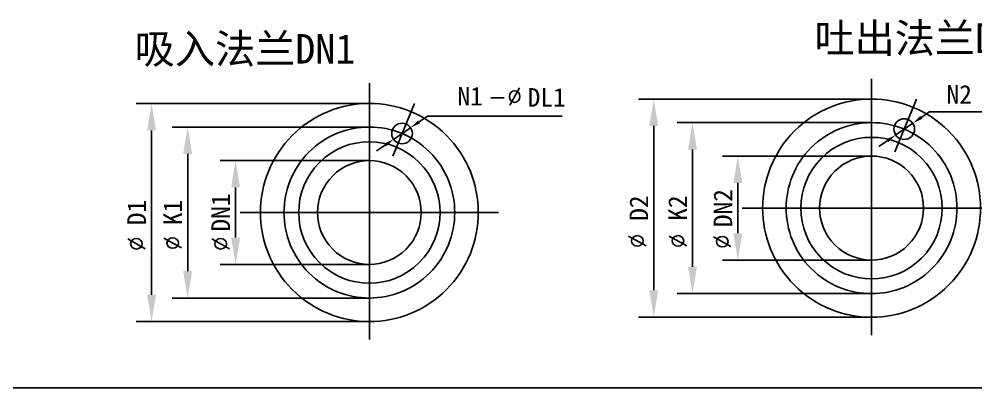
# Model space of a CAD drawing. Extents: x 1620 to 2878, y -792 to 791.
# Drawn here: x 2225.3 to 2389.7, y -792 to -728.7 of the extents above; entities that cross this region are included whole.
import ezdxf
from ezdxf.enums import TextEntityAlignment as Align

# ---------------------------------------------------------------- set-up
doc = ezdxf.new("R2010")
doc.units = 0
doc.header["$MEASUREMENT"] = 0
doc.linetypes.add('CENTERX2', pattern=[4, 2.5, -0.5, 0.5, -0.5])
doc.layers.get('0').update_dxf_attribs({"linetype": 'CONTINUOUS'})
doc.layers.get('DEFPOINTS').update_dxf_attribs({"linetype": 'CONTINUOUS'})
for name, color, linetype in [('1', 7, 'CONTINUOUS'), ('4', 4, 'CENTERX2'), ('8', 20, 'CONTINUOUS')]:
    doc.layers.add(name, color=color, linetype=linetype)
doc.styles.add('HZTXT', font='txt.shx', dxfattribs={"bigfont": 'hztxt.shx'})
doc.styles.get("Standard").update_dxf_attribs({"font": 'SimSun.ttf', "width": 0.6})

msp = doc.modelspace()

# ---------------------------------------------------------------- linework, layer by layer
at = {"color": 1, "linetype": 'ByBlock'}
for p, q in [((2371.77367, -742.40372), (2331.7074, -742.40372)), ((2285.47808, -743.16011), (2245.41181, -743.16011)), ((2380.3132, -745.56976), (2381.77522, -744.57028)), ((2295.47962, -745.32668), (2294.01761, -746.32616)), ((2318.58696, -745.32668), (2295.47962, -745.32668)), ((2248.05181, -747.78011), (2248.05181, -775.98411)), ((2285.47808, -747.20811), (2251.61601, -747.20811)), ((2289.63156, -749.32458), (2292.55559, -747.32563)), ((2334.3474, -747.02372), (2334.3474, -775.22772)), ((2371.77367, -746.45172), (2338.36603, -746.45172)), ((2375.92716, -748.56818), (2378.85119, -746.56923)), ((2374.46514, -749.56766), (2373.00312, -750.56714)), ((2288.16955, -750.32406), (2286.70753, -751.32353)), ((2341.00603, -751.07172), (2341.00603, -771.17972)), ((2254.25601, -751.82811), (2254.25601, -771.93611)), ((2285.47808, -752.96777), (2259.85552, -752.96777)), ((2371.77367, -752.19554), (2346.15111, -752.19554)), ((2262.49552, -757.58777), (2262.49552, -766.17646)), ((2348.79111, -756.81554), (2348.79111, -765.43589)), ((2285.47808, -770.79646), (2259.85552, -770.79646)), ((2371.77367, -770.05589), (2346.15111, -770.05589)), ((2371.77367, -775.79972), (2338.36603, -775.79972)), ((2285.47808, -776.55611), (2251.61601, -776.55611)), ((2285.47808, -780.60411), (2245.41181, -780.60411)), ((2371.77367, -779.84772), (2331.7074, -779.84772))]:
    msp.add_line(p, q, dxfattribs=at)
msp.add_line((2215.31876, -791.97458), (2512.31876, -791.97458))
for points in [[(2333.5774, -747.02372), (2335.1174, -747.02372), (2334.3474, -742.40372)], [(2247.28181, -747.78011), (2248.82181, -747.78011), (2248.05181, -743.16011)], [(2293.85103, -746.08249), (2294.18419, -746.56982), (2292.55559, -747.32563)], [(2380.14662, -745.32609), (2380.47978, -745.81343), (2378.85119, -746.56923)], [(2253.48601, -751.82811), (2255.02601, -751.82811), (2254.25601, -747.20811)], [(2340.23603, -751.07172), (2341.77603, -751.07172), (2341.00603, -746.45172)], [(2288.00297, -750.08039), (2288.33612, -750.56773), (2289.63156, -749.32458)], [(2374.29856, -749.32399), (2374.63172, -749.81133), (2375.92716, -748.56818)], [(2261.72552, -757.58777), (2263.26552, -757.58777), (2262.49552, -752.96777)], [(2348.02111, -756.81554), (2349.56111, -756.81554), (2348.79111, -752.19554)], [(2348.02111, -765.43589), (2349.56111, -765.43589), (2348.79111, -770.05589)], [(2261.72552, -766.17646), (2263.26552, -766.17646), (2262.49552, -770.79646)], [(2253.48601, -771.93611), (2255.02601, -771.93611), (2254.25601, -776.55611)], [(2340.23603, -771.17972), (2341.77603, -771.17972), (2341.00603, -775.79972)], [(2247.28181, -775.98411), (2248.82181, -775.98411), (2248.05181, -780.60411)], [(2333.5774, -775.22772), (2335.1174, -775.22772), (2334.3474, -779.84772)]]:
    msp.add_solid(points, dxfattribs=at)
at = {"layer": '1', "extrusion": (0, 0, -1)}
for centre, major_axis in [((2285.47808, -761.88211), (-13.23845, 13.23845)), ((2291.09358, -748.32511), (-1.25229, 1.25229)), ((2371.77367, -761.12572), (-8.5871, 8.5871)), ((2285.47808, -761.88211), (8.5871, 8.5871)), ((2285.47808, -761.88211), (-6.30339, 6.30339))]:
    msp.add_ellipse(centre, major_axis=major_axis, ratio=1, dxfattribs=at)
at = {"layer": '1'}
for centre, major_axis in [((2371.77367, -761.12572), (13.23845, 13.23845)), ((2377.38917, -747.56871), (-1.25229, 1.25229)), ((2371.77367, -761.12572), (-6.31459, 6.31459))]:
    msp.add_ellipse(centre, major_axis=major_axis, ratio=1, dxfattribs=at)
at = {"layer": '4', "ltscale": 50}
for p, q in [((2285.47808, -739.69293), (2285.47808, -783.67507)), ((2371.77367, -738.93653), (2371.77367, -782.91867)), ((2375.77867, -751.45681), (2379.51919, -742.4264)), ((2289.48307, -752.21321), (2293.22359, -743.18279)), ((2349.55464, -761.12572), (2393.99271, -761.12572)), ((2263.25905, -761.88211), (2307.69712, -761.88211))]:
    msp.add_line(p, q, dxfattribs=at)
for centre in [(2285.47808, -761.88211), (2371.77367, -761.12572)]:
    msp.add_ellipse(centre, major_axis=(-10.37608, 10.37608), ratio=1, dxfattribs=at)
at = {"layer": '8'}
msp.add_line((2381.80689, -744.60194), (2404.01705, -744.60194), dxfattribs=at)
at = {"layer": 'DEFPOINTS', "color": 0, "linetype": 'ByBlock'}
for p in [(2371.77367, -742.40372), (2285.47808, -743.16011), (2285.47808, -747.20811), (2292.55559, -747.32563), (2371.77367, -746.45172), (2378.85119, -746.56923), (2289.63156, -749.32458), (2375.92716, -748.56818), (2285.47808, -752.96777), (2371.77367, -752.19554), (2262.49552, -770.79646), (2285.47808, -770.79646), (2348.79111, -770.05589), (2371.77367, -770.05589), (2341.00603, -775.79972), (2371.77367, -775.79972), (2254.25601, -776.55611), (2285.47808, -776.55611), (2248.05181, -780.60411), (2285.47808, -780.60411), (2334.3474, -779.84772), (2371.77367, -779.84772)]:
    msp.add_point(p, dxfattribs=at)

# ---------------------------------------------------------------- texts
at = {"style": 'HZTXT'}
msp.add_text('-%%c', height=3, dxfattribs=at).set_placement((2305.81821, -743.47986))
for p in [(2333.01941, -768.04088), (2340.00688, -768.04088), (2347.61822, -768.16555), (2246.94893, -768.53958), (2253.18774, -768.4149), (2261.42296, -768.53958)]:
    msp.add_text('%%C', height=3, rotation=90, dxfattribs=at).set_placement(p)
for tag, p in [('N1', (2300.60906, -743.51664)), ('DL1', (2312.6809, -743.72921)), ('N2', (2384.66419, -743.21105))]:
    msp.add_attdef(tag, p, '', height=3.2)
for tag, p in [('DN1', (2262.49552, -761.88211)), ('D2', (2334.3474, -761.12572)), ('K2', (2341.00603, -761.12572)), ('DN2', (2348.79111, -761.12572)), ('D1', (2248.05181, -761.88211)), ('K1', (2254.25601, -761.88211))]:
    msp.add_attdef(tag, text='', height=3.2, rotation=90).set_placement(p, align=Align.BOTTOM_CENTER)
at = {"layer": '8'}
for s, p in [('吐出法兰DN2', (2361.95498, -734.49561)), ('吸入法兰DN1', (2245.1434, -736.31782))]:
    msp.add_text(s, height=5.06, dxfattribs=at).set_placement(p)

doc.saveas('drawing.dxf')
